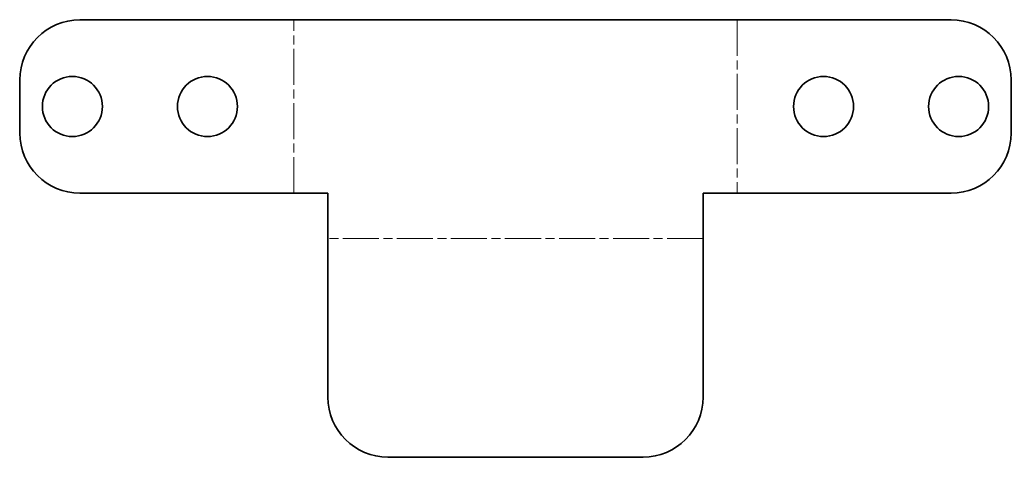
# Model space of a CAD drawing. Header units: inches. Extents: x 0 to 66, y 0 to 29.1.
import ezdxf

# ---------------------------------------------------------------- set-up
doc = ezdxf.new("R2010")
doc.units = ezdxf.units.IN
doc.header["$MEASUREMENT"] = 0
doc.linetypes.add('Chain', pattern=[13.68, 9.12, -1.14, 2.28, -1.14])
doc.layers.add('SIMUMAK Bend Centerline (ISO)', color=7, linetype='Chain', lineweight=9)
doc.layers.add('SIMUMAK Visible (ISO)', color=7, linetype='Continuous', lineweight=35)

# ---------------------------------------------------------------- blocks, each defined once
blk = doc.blocks.new('GLD-05-SPFIBINF01_Sheet_GLD-05-SPFIBINF01 (desplegada)')
at = {"layer": 'SIMUMAK Bend Centerline (ISO)', "ltscale": 0.263158}
for p, q in [((-14.762, 3.016), (-14.762, 14.552)), ((14.762, 14.552), (14.762, 3.016)), ((12.5, 0), (-12.5, 0))]:
    blk.add_line(p, q, dxfattribs=at)
at = {"layer": 'SIMUMAK Visible (ISO)'}
for p, q in [((-29.024, 14.552), (29.024, 14.552)), ((-33.024, 7.016), (-33.024, 10.552)), ((33.024, 10.552), (33.024, 7.016)), ((-12.5, 3.016), (-29.024, 3.016)), ((-12.5, -10.552), (-12.5, 3.016)), ((29.024, 3.016), (12.5, 3.016)), ((12.5, 3.016), (12.5, -10.552)), ((8.5, -14.552), (-8.5, -14.552))]:
    blk.add_line(p, q, dxfattribs=at)
for centre in [(-29.524, 8.784), (-20.524, 8.784), (20.524, 8.784), (29.524, 8.784)]:
    blk.add_circle(centre, 2, dxfattribs=at)
at = {"layer": 'SIMUMAK Visible (ISO)', "extrusion": (0, 0, -1)}
for centre, start, end in [((29.024, 10.552), 360, 90), ((-29.024, 10.552), 90, 180), ((29.024, 7.016), 270, 360), ((-29.024, 7.016), 180, 270), ((8.5, -10.552), 270, 0), ((-8.5, -10.552), 180, 270)]:
    blk.add_arc(centre, 4, start, end, dxfattribs=at)

msp = doc.modelspace()

# ---------------------------------------------------------------- block references
msp.add_blockref('GLD-05-SPFIBINF01_Sheet_GLD-05-SPFIBINF01 (desplegada)', (33.024, 14.552))

doc.saveas('drawing.dxf')
